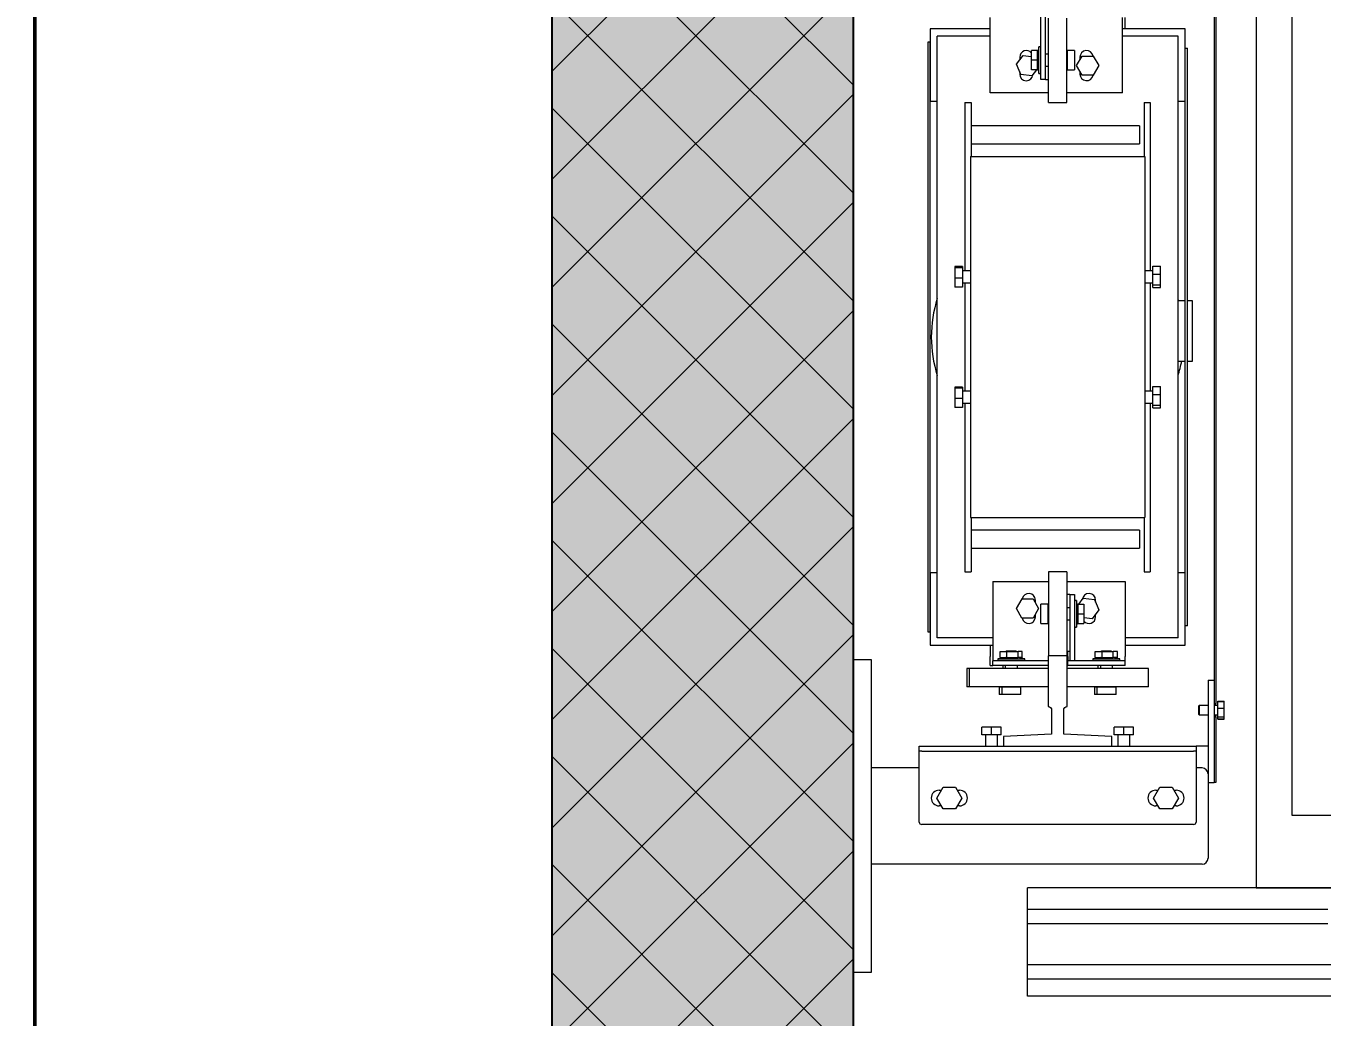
# Model space of a CAD drawing. Header units: millimetres. Extents: x -5 to 111, y -3 to 86.
# Drawn here: x 17.943 to 19.02, y 18.313 to 19.136 of the extents above; entities that cross this region are included whole.
import ezdxf

# ---------------------------------------------------------------- set-up
doc = ezdxf.new("R2010")
doc.units = ezdxf.units.MM
for name, color, linetype, lineweight in [('A1------D-', 9, 'Continuous', 18), ('A1------J-', 10, 'Continuous', 50), ('A1E6----E-', 3, 'Continuous', 25), ('A1E6----H-', 5, 'Continuous', 18), ('A1I6----E-', 3, 'Continuous', 25), ('A1Z21---E-', 210, 'Continuous', 18)]:
    doc.layers.add(name, color=color, linetype=linetype, lineweight=lineweight)
doc.layers.add('A1------H-', color=8, linetype='Continuous')
doc.styles.add('ARIAL', font='ARIAL.TTF')
doc.dimstyles.new('MST1_50m', dxfattribs={"dimtxt": 0.125, "dimasz": 0.05, "dimexe": 0.05, "dimexo": 0.1, "dimgap": 0.05, "dimtad": 1, "dimdec": 3, "dimzin": 9, "dimdsep": 46, "dimtxsty": 'ARIAL', "dimblk": 'ORIGIN', "dimcen": 0, "dimse1": 1, "dimse2": 1, "dimclrd": 256, "dimclre": 256, "dimclrt": 256, "dimadec": 0, "dimazin": 0, "dimtfac": 1, "dimtdec": 3, "dimtix": 1, "dimtmove": 0, "dimatfit": 3, "dimldrblk": 'ORIGIN', "dimfxl": 0, "dimlwd": -1, "dimlwe": -1, "dimarcsym": 0})

# ---------------------------------------------------------------- blocks, each defined once
blk = doc.blocks.new('Gruppe-449')
at = {"layer": 'A1I6----E-', "linetype": 'Continuous', "lineweight": 9}
for p, q in [((-30.4754, -24.1236), (-32.0254, -24.1236)), ((-32.0254, -24.1286), (-32.0254, -24.1236)), ((-32.0254, -24.1303), (-32.0254, -24.1286)), ((-32.0254, -24.1416), (-32.0254, -24.1303)), ((-31.7759, -24.1416), (-32.0254, -24.1416)), ((-32.0254, -24.1536), (-32.0254, -24.1416)), ((-32.0254, -24.1876), (-32.0254, -24.1536)), ((-31.7759, -24.1536), (-32.0254, -24.1536)), ((-31.5264, -24.1876), (-32.0254, -24.1876)), ((-32.0254, -24.1996), (-32.0254, -24.1876)), ((-31.5264, -24.1996), (-32.0254, -24.1996)), ((-32.0254, -24.2136), (-32.0254, -24.1996)), ((-30.4754, -24.2136), (-32.0254, -24.2136))]:
    blk.add_line(p, q, dxfattribs=at)
blk = doc.blocks.new('Gruppe-456')
at = {"layer": 'A1I6----E-', "linetype": 'Continuous', "lineweight": 9}
for p, q in [((-32.0564, -23.4631), (-32.0564, -23.4007)), ((-32.0144, -23.4521), (-32.0144, -23.3971)), ((-32.0104, -23.4521), (-32.0104, -23.3971)), ((-32.0079, -23.4711), (-32.0079, -23.4011)), ((-31.9929, -23.4711), (-31.9929, -23.4011)), ((-31.9464, -23.4631), (-31.9464, -23.4007)), ((-31.9444, -23.4101), (-31.9444, -23.4007)), ((-31.8704, -23.3961), (-31.8704, -23.9706)), ((-31.8689, -23.3961), (-31.8689, -23.9706)), ((-32.0564, -23.4101), (-32.1064, -23.4101)), ((-32.1064, -23.4101), (-32.1064, -23.4701)), ((-31.8944, -23.4101), (-31.9464, -23.4101)), ((-31.8944, -23.4701), (-31.8944, -23.4101)), ((-32.1064, -23.4211), (-32.1084, -23.4211)), ((-32.1084, -23.4211), (-32.1084, -23.9111)), ((-32.1064, -23.9111), (-32.1064, -23.4211)), ((-32.1004, -23.9161), (-32.1004, -23.4161)), ((-32.0564, -23.4161), (-32.1004, -23.4161)), ((-32.0161, -23.425), (-32.0172, -23.431)), ((-32.0144, -23.425), (-32.0161, -23.425)), ((-32.0161, -23.4472), (-32.0161, -23.425)), ((-31.9004, -23.4161), (-31.9464, -23.4161)), ((-31.9004, -23.9161), (-31.9004, -23.4161)), ((-32.0346, -23.4395), (-32.0291, -23.4321)), ((-32.0319, -23.4336), (-32.0319, -23.4359)), ((-32.0291, -23.4321), (-32.0224, -23.4329)), ((-32.0222, -23.4317), (-32.0224, -23.4319)), ((-32.0224, -23.4319), (-32.0224, -23.4403)), ((-32.0172, -23.4281), (-32.0222, -23.4281)), ((-32.0222, -23.4361), (-32.0222, -23.4281)), ((-32.0172, -23.4361), (-32.0222, -23.4361)), ((-32.0222, -23.4441), (-32.0222, -23.4361)), ((-32.0172, -23.4361), (-32.0172, -23.4281)), ((-32.0172, -23.4441), (-32.0172, -23.4361)), ((-32.0079, -23.4311), (-32.0104, -23.4311)), ((-31.9924, -23.4311), (-31.9929, -23.4311)), ((-31.9864, -23.4281), (-31.9924, -23.4281)), ((-31.9924, -23.4281), (-31.9924, -23.4441)), ((-31.9864, -23.4281), (-31.9864, -23.4441)), ((-31.9847, -23.4406), (-31.98, -23.4326)), ((-31.9819, -23.4336), (-31.9819, -23.4359)), ((-31.98, -23.4326), (-31.9708, -23.4326)), ((-31.9708, -23.4326), (-31.9662, -23.4406)), ((-31.8944, -23.9061), (-31.8944, -23.4261)), ((-31.8944, -23.4261), (-31.8924, -23.4261)), ((-31.8924, -23.9061), (-31.8924, -23.4261)), ((-32.0309, -23.448), (-32.0346, -23.4395)), ((-32.0319, -23.4457), (-32.0319, -23.4476)), ((-32.0224, -23.4403), (-32.0222, -23.4405)), ((-32.0172, -23.4441), (-32.0222, -23.4441)), ((-32.0181, -23.4441), (-32.0218, -23.4491)), ((-32.0172, -23.4412), (-32.0161, -23.4472)), ((-32.0169, -23.4426), (-32.0172, -23.4429)), ((-32.0161, -23.4472), (-32.0144, -23.4472)), ((-32.0104, -23.4411), (-32.0079, -23.4411)), ((-31.9929, -23.4411), (-31.9924, -23.4411)), ((-31.9924, -23.4441), (-31.9864, -23.4441)), ((-31.9801, -23.4486), (-31.9847, -23.4406)), ((-31.9819, -23.4453), (-31.9819, -23.4476)), ((-31.9662, -23.4406), (-31.9708, -23.4486)), ((-32.0218, -23.4491), (-32.0309, -23.448)), ((-32.0104, -23.4521), (-32.0144, -23.4521)), ((-32.0104, -23.4521), (-32.0079, -23.4521)), ((-31.9708, -23.4486), (-31.9801, -23.4486)), ((-32.0079, -23.4631), (-32.0564, -23.4631)), ((-31.9464, -23.4631), (-31.9929, -23.4631)), ((-32.1064, -23.4701), (-32.1004, -23.4701)), ((-32.0774, -23.4711), (-32.0774, -23.6111)), ((-32.0774, -23.4711), (-32.0724, -23.4711)), ((-32.0724, -23.4711), (-32.0724, -23.5161)), ((-32.0079, -23.4711), (-31.9929, -23.4711)), ((-31.9284, -23.4711), (-31.9284, -23.5161)), ((-31.9284, -23.4711), (-31.9234, -23.4711)), ((-31.9234, -23.4711), (-31.9234, -23.6111)), ((-31.9004, -23.4701), (-31.8944, -23.4701)), ((-31.9324, -23.4906), (-32.0724, -23.4906)), ((-31.9324, -23.4906), (-31.9324, -23.4999)), ((-31.9324, -23.4999), (-31.9324, -23.5056)), ((-32.0724, -23.5056), (-31.9324, -23.5056)), ((-32.0729, -23.5161), (-32.0729, -23.8161)), ((-32.0729, -23.5161), (-32.0684, -23.5161)), ((-32.0684, -23.5161), (-31.9325, -23.5161)), ((-31.9325, -23.5161), (-31.9279, -23.5161)), ((-31.9279, -23.5161), (-31.9279, -23.8161)), ((-32.0794, -23.6076), (-32.0858, -23.6076)), ((-32.0858, -23.6076), (-32.0858, -23.6087)), ((-32.0794, -23.6087), (-32.0858, -23.6087)), ((-32.0858, -23.6087), (-32.0858, -23.6171)), ((-32.0794, -23.6076), (-32.0794, -23.6087)), ((-32.0794, -23.6087), (-32.0794, -23.6171)), ((-31.9214, -23.6072), (-31.915, -23.6072)), ((-31.9214, -23.6138), (-31.9214, -23.6072)), ((-31.915, -23.6138), (-31.915, -23.6072)), ((-32.0794, -23.6171), (-32.0858, -23.6171)), ((-32.0858, -23.6171), (-32.0858, -23.6246)), ((-32.0729, -23.6111), (-32.0794, -23.6111)), ((-32.0794, -23.6171), (-32.0794, -23.6246)), ((-31.9214, -23.6111), (-31.9279, -23.6111)), ((-31.9214, -23.6138), (-31.915, -23.6138)), ((-31.9214, -23.6227), (-31.9214, -23.6138)), ((-31.915, -23.6227), (-31.915, -23.6138)), ((-32.0794, -23.6246), (-32.0858, -23.6246)), ((-32.0794, -23.6211), (-32.0729, -23.6211)), ((-32.0774, -23.6211), (-32.0774, -23.7111)), ((-31.9279, -23.6211), (-31.9214, -23.6211)), ((-31.9234, -23.6211), (-31.9234, -23.7111)), ((-31.9214, -23.6227), (-31.915, -23.6227)), ((-31.9214, -23.625), (-31.9214, -23.6227)), ((-31.9214, -23.625), (-31.915, -23.625)), ((-31.915, -23.625), (-31.915, -23.6227)), ((-31.8944, -23.6361), (-31.9004, -23.6361)), ((-31.8884, -23.6361), (-31.8924, -23.6361)), ((-31.8884, -23.6861), (-31.8884, -23.6361)), ((-31.9004, -23.6861), (-31.8944, -23.6861)), ((-31.8924, -23.6861), (-31.8884, -23.6861)), ((-32.0794, -23.7076), (-32.0858, -23.7076)), ((-32.0858, -23.7076), (-32.0858, -23.7087)), ((-32.0794, -23.7087), (-32.0858, -23.7087)), ((-32.0858, -23.7087), (-32.0858, -23.7171)), ((-32.0794, -23.7076), (-32.0794, -23.7087)), ((-32.0794, -23.7087), (-32.0794, -23.7171)), ((-32.0729, -23.7111), (-32.0794, -23.7111)), ((-31.9214, -23.7111), (-31.9279, -23.7111)), ((-31.9214, -23.7072), (-31.915, -23.7072)), ((-31.9214, -23.7138), (-31.9214, -23.7072)), ((-31.9214, -23.7138), (-31.915, -23.7138)), ((-31.9214, -23.7227), (-31.9214, -23.7138)), ((-31.915, -23.7138), (-31.915, -23.7072)), ((-31.915, -23.7227), (-31.915, -23.7138)), ((-32.0794, -23.7171), (-32.0858, -23.7171)), ((-32.0858, -23.7171), (-32.0858, -23.7246)), ((-32.0794, -23.7246), (-32.0858, -23.7246)), ((-32.0794, -23.7171), (-32.0794, -23.7246)), ((-32.0794, -23.7211), (-32.0729, -23.7211)), ((-32.0774, -23.7211), (-32.0774, -23.8611)), ((-31.9279, -23.7211), (-31.9214, -23.7211)), ((-31.9234, -23.7211), (-31.9234, -23.8611)), ((-31.9214, -23.7227), (-31.915, -23.7227)), ((-31.9214, -23.725), (-31.9214, -23.7227)), ((-31.9214, -23.725), (-31.915, -23.725)), ((-31.915, -23.725), (-31.915, -23.7227)), ((-32.0729, -23.8161), (-32.0684, -23.8161)), ((-32.0724, -23.8161), (-32.0724, -23.8611)), ((-32.0684, -23.8161), (-31.9325, -23.8161)), ((-31.9325, -23.8161), (-31.9279, -23.8161)), ((-31.9284, -23.8161), (-31.9284, -23.8611)), ((-31.9324, -23.8266), (-32.0724, -23.8266)), ((-31.9324, -23.8266), (-31.9324, -23.8416)), ((-32.0724, -23.8416), (-31.9324, -23.8416)), ((-32.1064, -23.8621), (-32.1064, -23.9221)), ((-32.1004, -23.8621), (-32.1064, -23.8621)), ((-32.0774, -23.8611), (-32.0724, -23.8611)), ((-31.9929, -23.8611), (-32.0079, -23.8611)), ((-32.0079, -23.8611), (-32.0079, -23.9311)), ((-31.9929, -23.8611), (-31.9929, -23.9311)), ((-31.9284, -23.8611), (-31.9234, -23.8611)), ((-31.8944, -23.8621), (-31.9004, -23.8621)), ((-31.8944, -23.9221), (-31.8944, -23.8621)), ((-32.0544, -23.8691), (-32.0544, -23.9315)), ((-32.0544, -23.8691), (-32.0079, -23.8691)), ((-31.9929, -23.8691), (-31.9444, -23.8691)), ((-31.9444, -23.8691), (-31.9444, -23.9315)), ((-32.0347, -23.8916), (-32.03, -23.8836)), ((-32.03, -23.8836), (-32.0208, -23.8836)), ((-32.0208, -23.8836), (-32.0162, -23.8916)), ((-32.0189, -23.8869), (-32.0189, -23.8846)), ((-32.0084, -23.8881), (-32.0144, -23.8881)), ((-32.0144, -23.9041), (-32.0144, -23.8881)), ((-32.0084, -23.9041), (-32.0084, -23.8881)), ((-31.9904, -23.8801), (-31.9929, -23.8801)), ((-31.9904, -23.8801), (-31.9904, -23.9351)), ((-31.9904, -23.8801), (-31.9864, -23.8801)), ((-31.9864, -23.8801), (-31.9864, -23.9351)), ((-31.9848, -23.885), (-31.9864, -23.885)), ((-31.9837, -23.891), (-31.9848, -23.885)), ((-31.9848, -23.885), (-31.9848, -23.9072)), ((-31.9837, -23.8881), (-31.9837, -23.8961)), ((-31.9837, -23.8881), (-31.9787, -23.8881)), ((-31.9828, -23.8881), (-31.9791, -23.8831)), ((-31.9791, -23.8831), (-31.9699, -23.8842)), ((-31.9787, -23.8881), (-31.9787, -23.8961)), ((-31.9699, -23.8842), (-31.9663, -23.8927)), ((-31.9689, -23.8865), (-31.9689, -23.8846)), ((-32.0301, -23.8996), (-32.0347, -23.8916)), ((-32.0208, -23.8996), (-32.0301, -23.8996)), ((-32.0162, -23.8916), (-32.0208, -23.8996)), ((-32.0189, -23.8986), (-32.0189, -23.8963)), ((-32.0079, -23.8911), (-32.0084, -23.8911)), ((-31.9904, -23.8911), (-31.9929, -23.8911)), ((-31.9839, -23.8896), (-31.9837, -23.8893)), ((-31.9837, -23.8961), (-31.9787, -23.8961)), ((-31.9837, -23.8961), (-31.9837, -23.9041)), ((-31.9784, -23.8919), (-31.9787, -23.8917)), ((-31.9787, -23.8961), (-31.9787, -23.9041)), ((-31.9784, -23.9003), (-31.9784, -23.8919)), ((-31.9718, -23.9001), (-31.9784, -23.8993)), ((-31.9663, -23.8927), (-31.9718, -23.9001)), ((-31.9689, -23.8986), (-31.9689, -23.8963)), ((-32.0144, -23.9041), (-32.0084, -23.9041)), ((-32.0084, -23.9011), (-32.0079, -23.9011)), ((-31.9929, -23.9011), (-31.9904, -23.9011)), ((-31.9864, -23.9072), (-31.9848, -23.9072)), ((-31.9848, -23.9072), (-31.9837, -23.9012)), ((-31.9837, -23.9041), (-31.9787, -23.9041)), ((-31.9787, -23.9005), (-31.9784, -23.9003)), ((-31.8924, -23.9061), (-31.8944, -23.9061)), ((-32.1084, -23.9111), (-32.1064, -23.9111)), ((-32.0544, -23.9161), (-32.1004, -23.9161)), ((-31.9004, -23.9161), (-31.9444, -23.9161)), ((-32.1064, -23.9221), (-32.0544, -23.9221)), ((-32.0564, -23.9221), (-32.0564, -23.9315)), ((-32.0564, -23.9391), (-32.0564, -23.9315)), ((-32.0544, -23.9315), (-32.0544, -23.9351)), ((-32.0481, -23.9324), (-32.0481, -23.9274)), ((-32.0481, -23.9274), (-32.0425, -23.9274)), ((-32.0431, -23.9271), (-32.0434, -23.9274)), ((-32.0348, -23.9271), (-32.0431, -23.9271)), ((-32.0425, -23.9324), (-32.0425, -23.9274)), ((-32.0425, -23.9274), (-32.0333, -23.9274)), ((-32.0345, -23.9274), (-32.0348, -23.9271)), ((-32.0333, -23.9324), (-32.0333, -23.9274)), ((-32.0298, -23.9274), (-32.0333, -23.9274)), ((-32.0298, -23.9324), (-32.0298, -23.9274)), ((-31.9929, -23.9271), (-31.9904, -23.9271)), ((-31.9919, -23.9315), (-31.9919, -23.9271)), ((-31.9919, -23.9315), (-31.9919, -23.9351)), ((-31.9691, -23.9324), (-31.9691, -23.9274)), ((-31.9691, -23.9274), (-31.9635, -23.9274)), ((-31.9641, -23.9271), (-31.9644, -23.9274)), ((-31.9558, -23.9271), (-31.9641, -23.9271)), ((-31.9635, -23.9324), (-31.9635, -23.9274)), ((-31.9635, -23.9274), (-31.9543, -23.9274)), ((-31.9555, -23.9274), (-31.9558, -23.9271)), ((-31.9543, -23.9324), (-31.9543, -23.9274)), ((-31.9508, -23.9274), (-31.9543, -23.9274)), ((-31.9508, -23.9324), (-31.9508, -23.9274)), ((-31.9444, -23.9221), (-31.8944, -23.9221)), ((-31.9444, -23.9351), (-31.9444, -23.9315)), ((-32.1704, -23.9341), (-32.1554, -23.9341)), ((-32.1554, -23.9341), (-32.1554, -23.9391)), ((-32.1554, -23.9391), (-32.1554, -24.1891)), ((-32.0759, -23.9416), (-32.0759, -23.9566)), ((-32.0739, -23.9416), (-32.0759, -23.9416)), ((-32.0739, -23.9416), (-32.0739, -23.9566)), ((-32.0084, -23.9416), (-32.0739, -23.9416)), ((-32.0564, -23.9391), (-32.0544, -23.9391)), ((-32.0544, -23.9391), (-32.0544, -23.9351)), ((-32.0084, -23.9351), (-32.0544, -23.9351)), ((-32.0084, -23.9391), (-32.0544, -23.9391)), ((-32.044, -23.9324), (-32.0501, -23.9335)), ((-32.0501, -23.9335), (-32.0501, -23.9351)), ((-32.0501, -23.9335), (-32.0389, -23.9335)), ((-32.0481, -23.9324), (-32.0425, -23.9324)), ((-32.0459, -23.9391), (-32.0459, -23.9416)), ((-32.0439, -23.9391), (-32.0439, -23.9416)), ((-32.0425, -23.9324), (-32.0333, -23.9324)), ((-32.0389, -23.9335), (-32.0278, -23.9335)), ((-32.0339, -23.9416), (-32.0339, -23.9391)), ((-32.0278, -23.9335), (-32.0338, -23.9324)), ((-32.0298, -23.9324), (-32.0333, -23.9324)), ((-32.0278, -23.9351), (-32.0278, -23.9335)), ((-31.9924, -23.9391), (-31.9919, -23.9391)), ((-31.9249, -23.9416), (-31.9924, -23.9416)), ((-31.9919, -23.9391), (-31.9919, -23.9351)), ((-31.9904, -23.9351), (-31.9919, -23.9351)), ((-31.9444, -23.9391), (-31.9919, -23.9391)), ((-31.9864, -23.9351), (-31.9904, -23.9351)), ((-31.9444, -23.9351), (-31.9864, -23.9351)), ((-31.965, -23.9324), (-31.9711, -23.9335)), ((-31.9711, -23.9335), (-31.9711, -23.9351)), ((-31.9711, -23.9335), (-31.9599, -23.9335)), ((-31.9691, -23.9324), (-31.9635, -23.9324)), ((-31.9669, -23.9391), (-31.9669, -23.9416)), ((-31.9649, -23.9391), (-31.9649, -23.9416)), ((-31.9635, -23.9324), (-31.9543, -23.9324)), ((-31.9599, -23.9335), (-31.9488, -23.9335)), ((-31.9549, -23.9416), (-31.9549, -23.9391)), ((-31.9488, -23.9335), (-31.9548, -23.9324)), ((-31.9508, -23.9324), (-31.9543, -23.9324)), ((-31.9488, -23.9351), (-31.9488, -23.9335)), ((-31.9444, -23.9391), (-31.9444, -23.9351)), ((-31.9249, -23.9566), (-31.9249, -23.9416)), ((-31.8754, -23.9511), (-31.8754, -24.0291)), ((-31.8754, -23.9511), (-31.8704, -23.9511)), ((-31.8704, -23.9511), (-31.8704, -24.0361)), ((-32.0739, -23.9566), (-32.0759, -23.9566)), ((-32.0084, -23.9566), (-32.0739, -23.9566)), ((-32.0489, -23.9571), (-32.0489, -23.9631)), ((-32.0469, -23.9571), (-32.0489, -23.9571)), ((-32.0469, -23.9631), (-32.0489, -23.9631)), ((-32.0469, -23.9571), (-32.0469, -23.9631)), ((-32.0312, -23.9571), (-32.0469, -23.9571)), ((-32.0312, -23.9631), (-32.0469, -23.9631)), ((-32.0459, -23.9566), (-32.0459, -23.9571)), ((-32.0439, -23.9566), (-32.0439, -23.9571)), ((-32.0339, -23.9571), (-32.0339, -23.9566)), ((-32.0309, -23.9571), (-32.0312, -23.9571)), ((-32.0309, -23.9631), (-32.0312, -23.9631)), ((-32.0309, -23.9631), (-32.0309, -23.9571)), ((-31.9249, -23.9566), (-31.9924, -23.9566)), ((-31.9699, -23.9571), (-31.9699, -23.9631)), ((-31.9679, -23.9571), (-31.9699, -23.9571)), ((-31.9679, -23.9631), (-31.9699, -23.9631)), ((-31.9679, -23.9571), (-31.9679, -23.9631)), ((-31.9519, -23.9571), (-31.9679, -23.9571)), ((-31.9519, -23.9631), (-31.9679, -23.9631)), ((-31.9669, -23.9566), (-31.9669, -23.9571)), ((-31.9649, -23.9566), (-31.9649, -23.9571)), ((-31.9549, -23.9571), (-31.9549, -23.9566)), ((-31.9519, -23.9631), (-31.9519, -23.9571)), ((-31.8827, -23.9721), (-31.8833, -23.9728)), ((-31.8833, -23.9728), (-31.8833, -23.9771)), ((-31.8754, -23.9721), (-31.8827, -23.9721)), ((-31.8827, -23.9721), (-31.8827, -23.9773)), ((-31.8704, -23.9706), (-31.8689, -23.9706)), ((-31.8673, -23.9721), (-31.8704, -23.9721)), ((-31.8689, -23.9721), (-31.8689, -23.9706)), ((-31.8673, -23.9686), (-31.862, -23.9686)), ((-31.8673, -23.9689), (-31.8673, -23.9686)), ((-31.8673, -23.9744), (-31.8673, -23.9689)), ((-31.8673, -23.9689), (-31.862, -23.9689)), ((-31.8673, -23.9744), (-31.862, -23.9744)), ((-31.8673, -23.9816), (-31.8673, -23.9744)), ((-31.862, -23.9689), (-31.862, -23.9686)), ((-31.862, -23.9744), (-31.862, -23.9689)), ((-31.862, -23.9816), (-31.862, -23.9744)), ((-31.8833, -23.9771), (-31.8833, -23.9794)), ((-31.8833, -23.9794), (-31.8827, -23.9801)), ((-31.8827, -23.9773), (-31.8827, -23.9801)), ((-31.8827, -23.9801), (-31.8754, -23.9801)), ((-31.8704, -23.9801), (-31.8673, -23.9801)), ((-31.8704, -23.9816), (-31.8704, -24.0361)), ((-31.8704, -23.9816), (-31.8689, -23.9816)), ((-31.8689, -23.9816), (-31.8689, -23.9801)), ((-31.8689, -23.9816), (-31.8689, -24.0361)), ((-31.8673, -23.9816), (-31.862, -23.9816)), ((-31.8673, -23.9833), (-31.8673, -23.9816)), ((-31.8673, -23.9833), (-31.862, -23.9833)), ((-31.8673, -23.9836), (-31.8673, -23.9833)), ((-31.8673, -23.9836), (-31.862, -23.9836)), ((-31.862, -23.9833), (-31.862, -23.9816)), ((-31.862, -23.9836), (-31.862, -23.9833)), ((-32.0634, -23.9966), (-32.0634, -23.9902)), ((-32.0554, -23.9902), (-32.0634, -23.9902)), ((-32.0474, -23.9902), (-32.0554, -23.9902)), ((-32.0554, -23.9966), (-32.0554, -23.9902)), ((-32.0474, -23.9966), (-32.0474, -23.9902)), ((-31.9534, -23.9966), (-31.9534, -23.9902)), ((-31.9454, -23.9902), (-31.9534, -23.9902)), ((-31.9374, -23.9902), (-31.9454, -23.9902)), ((-31.9454, -23.9966), (-31.9454, -23.9902)), ((-31.9374, -23.9966), (-31.9374, -23.9902)), ((-32.1154, -24.0101), (-32.1154, -24.0061)), ((-32.1154, -24.0061), (-32.1134, -24.0061)), ((-32.1134, -24.0061), (-32.0454, -24.0061)), ((-32.0554, -23.9966), (-32.0634, -23.9966)), ((-32.0604, -23.9966), (-32.0604, -24.0061)), ((-32.0474, -23.9966), (-32.0554, -23.9966)), ((-32.0504, -24.0061), (-32.0504, -23.9966)), ((-31.9554, -24.0061), (-31.8874, -24.0061)), ((-31.9454, -23.9966), (-31.9534, -23.9966)), ((-31.9504, -23.9966), (-31.9504, -24.0061)), ((-31.9374, -23.9966), (-31.9454, -23.9966)), ((-31.9404, -24.0061), (-31.9404, -23.9966)), ((-31.8874, -24.0061), (-31.8854, -24.0061)), ((-31.8754, -24.0061), (-31.8854, -24.0061)), ((-31.8854, -24.0061), (-31.8854, -24.0101)), ((-32.1134, -24.0101), (-32.1154, -24.0101)), ((-32.1154, -24.0139), (-32.1154, -24.0101)), ((-32.1154, -24.0691), (-32.1154, -24.0139)), ((-32.1134, -24.0101), (-31.8874, -24.0101)), ((-31.8854, -24.0101), (-31.8874, -24.0101)), ((-31.8854, -24.0101), (-31.8854, -24.0139)), ((-31.8854, -24.0139), (-31.8854, -24.0691)), ((-32.1154, -24.0241), (-32.1552, -24.0241)), ((-31.8804, -24.0241), (-31.8854, -24.0241)), ((-31.8754, -24.0291), (-31.8754, -24.0991)), ((-31.8754, -24.0361), (-31.8704, -24.0361)), ((-31.8689, -24.0361), (-31.8704, -24.0361)), ((-32.1008, -24.0491), (-32.0956, -24.0401)), ((-32.0956, -24.0581), (-32.1008, -24.0491)), ((-32.0989, -24.0426), (-32.0971, -24.0426)), ((-32.0972, -24.0426), (-32.0972, -24.0428)), ((-32.0956, -24.0401), (-32.0852, -24.0401)), ((-32.0852, -24.0401), (-32.0801, -24.0491)), ((-32.0801, -24.0491), (-32.0852, -24.0581)), ((-32.0838, -24.0426), (-32.0819, -24.0426)), ((-32.0837, -24.0428), (-32.0837, -24.0426)), ((-31.9208, -24.0491), (-31.9156, -24.0401)), ((-31.9156, -24.0581), (-31.9208, -24.0491)), ((-31.9189, -24.0426), (-31.9171, -24.0426)), ((-31.9172, -24.0426), (-31.9172, -24.0428)), ((-31.9156, -24.0401), (-31.9052, -24.0401)), ((-31.9052, -24.0401), (-31.9001, -24.0491)), ((-31.9001, -24.0491), (-31.9052, -24.0581)), ((-31.9038, -24.0426), (-31.9019, -24.0426)), ((-31.9037, -24.0428), (-31.9037, -24.0426)), ((-32.0971, -24.0556), (-32.0989, -24.0556)), ((-32.0972, -24.0554), (-32.0972, -24.0556)), ((-32.0852, -24.0581), (-32.0956, -24.0581)), ((-32.0819, -24.0556), (-32.0838, -24.0556)), ((-32.0837, -24.0556), (-32.0837, -24.0554)), ((-31.9171, -24.0556), (-31.9189, -24.0556)), ((-31.9172, -24.0554), (-31.9172, -24.0556)), ((-31.9052, -24.0581), (-31.9156, -24.0581)), ((-31.9019, -24.0556), (-31.9038, -24.0556)), ((-31.9037, -24.0556), (-31.9037, -24.0554)), ((-31.8874, -24.0711), (-32.1134, -24.0711)), ((-31.8804, -24.1041), (-32.1552, -24.1041)), ((-32.1554, -24.1891), (-32.1554, -24.1941)), ((-32.1554, -24.1941), (-32.1704, -24.1941))]:
    blk.add_line(p, q, dxfattribs=at)
blk.add_lwpolyline([(-31.8998, -23.6361), (-31.8999, -23.636), (-31.9004, -23.6341)], dxfattribs=at)
at = {"layer": 'A1I6----E-', "linetype": 'Continuous', "lineweight": 9, "flags": 128}
blk.add_lwpolyline([(-32.0454, -24.0061), (-31.9554, -24.0061), (-31.9554, -23.9981), (-31.9954, -23.9961), (-31.9954, -23.9761, -0.414214), (-31.9924, -23.9731), (-31.9924, -23.9311), (-32.0084, -23.9311), (-32.0084, -23.9731, -0.414214), (-32.0054, -23.9761), (-32.0054, -23.9961), (-32.0454, -23.9981)], format="xyb", close=True, dxfattribs=at)
at = {"layer": 'A1I6----E-', "linetype": 'Continuous', "lineweight": 9}
for centre, radius, start, end in [((-32.0264, -23.4336), 0.0055, 39.4006, 180), ((-31.9764, -23.4336), 0.0055, 10.3936, 180), ((-32.0264, -23.4476), 0.0055, 180, 356.037), ((-31.9764, -23.4476), 0.0055, 180, 349.442), ((-32.0004, -23.6661), 0.105, 162.2472, 197.7528), ((-32.0004, -23.6661), 0.105, 342.2472, 349.0194), ((-32.0244, -23.8846), 0.0055, 0, 169.442), ((-31.9744, -23.8846), 0.0055, 0, 176.037), ((-32.0244, -23.8986), 0.0055, 190.3936, 0), ((-31.9744, -23.8986), 0.0055, 219.4006, 0), ((-32.1552, -24.0243), 0.0002, 90, 180), ((-31.8804, -24.0291), 0.005, 0, 90), ((-32.0989, -24.0491), 0.0065, 90, 270), ((-32.0819, -24.0491), 0.0065, 270, 90), ((-31.9189, -24.0491), 0.0065, 90, 270), ((-31.9019, -24.0491), 0.0065, 270, 90), ((-32.1134, -24.0691), 0.002, 180, 270), ((-31.8874, -24.0691), 0.002, 270, 0), ((-32.1552, -24.1039), 0.0002, 180, 270), ((-31.8804, -24.0991), 0.005, 270, 0)]:
    blk.add_arc(centre, radius, start, end, dxfattribs=at)
blk = doc.blocks.new('Gruppe-465')
at = {"layer": 'A1I6----E-', "linetype": 'Continuous', "lineweight": 9}
blk.add_lwpolyline([(-31.7504, -24.0636), (-31.8054, -24.0636), (-31.8054, -22.1886), (-31.7504, -22.1886), (-31.7504, -22.1286), (-31.8354, -22.1286), (-31.8354, -24.1236), (-31.7504, -24.1236)], close=True, dxfattribs=at)
blk = doc.blocks.new('Gruppe-466')
at = {"layer": 'A1I6----E-'}
for name in ['Gruppe-465', 'Gruppe-456', 'Gruppe-449']:
    blk.add_blockref(name, (0, 0), dxfattribs=at)
blk = doc.blocks.new('_Origin')
at = {"color": 0, "linetype": 'ByBlock', "lineweight": -2}
blk.add_line((0, 0), (-1, 0), dxfattribs=at)
for points in [[(0, 0), (0, 1)], [(0, 0), (0, -1)]]:
    blk.add_lwpolyline(points)
blk.add_circle((0, 0), 0.5, dxfattribs=at)
blk = doc.blocks.new('*D224')
at = {"layer": 'A1------D-', "transparency": 16777216}
blk.add_line((5.295, 4.0007), (84.625, 4.0007), dxfattribs=at)
at = {"layer": 'Defpoints', "color": 0, "transparency": 16777216}
for p in [(84.675, 18.775), (5.245, 8.158), (84.675, 4.0007)]:
    blk.add_point(p, dxfattribs=at)
at = {"layer": 'A1------D-', "transparency": 16777216, "xscale": 0.05, "yscale": 0.05, "zscale": 0.05, "rotation": 180}
blk.add_blockref('_Origin', (5.245, 4.0007), dxfattribs=at)
at = {"layer": 'A1------D-', "transparency": 16777216, "xscale": 0.05, "yscale": 0.05, "zscale": 0.05}
blk.add_blockref('_Origin', (84.675, 4.0007), dxfattribs=at)
at = {"layer": 'A1------D-', "transparency": 16777216, "insert": (44.96, 4.1146), "char_height": 0.125, "attachment_point": 5, "style": 'ARIAL'}
blk.add_mtext('79.43', dxfattribs=at)
blk = doc.blocks.new('2011.DM.04.020V', base_point=(22.6, 18.185))
at = {"layer": 'A1Z21---E-'}
blk.add_lwpolyline([(22.6, 18.185), (18.63, 18.185), (18.63, 20.65), (22.3875, 20.65), (22.6, 20.65)], close=True, dxfattribs=at)
at = {"layer": 'A1Z21---E-', "style": 'ARIAL', "flags": 1}
blk.add_attdef('C_NUMBER', (22.6, 18.185), '', height=10, dxfattribs=at)
blk = doc.blocks.new('2011.DM.04.025V', base_point=(44.845, 13.53))
at = {"layer": 'A1Z21---E-'}
blk.add_lwpolyline([(16.9762, 20.4745), (18.38, 20.4745), (18.38, 18.08), (18.435, 18.08), (18.435, 15.635)], dxfattribs=at)
at = {"layer": 'A1Z21---E-', "style": 'ARIAL', "flags": 1}
blk.add_attdef('C_NUMBER', (44.845, 13.53), '', height=10, dxfattribs=at)

msp = doc.modelspace()

# ---------------------------------------------------------------- hatches: boundary and pattern name
at = {"layer": 'A1------H-'}
msp.add_hatch(color=256, dxfattribs=at).paths.add_polyline_path([(18.38, 21.125), (18.63, 21.125), (18.63, 18.08), (18.38, 18.08)])
at = {"layer": 'A1E6----H-'}
h = msp.add_hatch(dxfattribs=at)
h.set_pattern_fill('ANSI37', color=256, scale=0.02, style=0)
h.paths.add_polyline_path([(18.38, 18.08), (18.38, 21.125), (18.63, 21.125), (18.63, 18.08)])

# ---------------------------------------------------------------- linework, layer by layer
at = {"layer": 'A1------J-', "flags": 128}
msp.add_lwpolyline([(25.188, 40.2), (25.188, 26.04), (17.95, 26.04), (17.95, 2.5), (17.29, 2.5)], dxfattribs=at)
at = {"layer": 'A1E6----E-', "flags": 128}
msp.add_lwpolyline([(18.63, 21.125), (18.63, 18.08), (18.38, 18.08), (18.38, 21.125)], close=True, dxfattribs=at)

# ---------------------------------------------------------------- block references
at = {"layer": 'A1I6----E-'}
msp.add_blockref('Gruppe-466', (50.8004, 42.5436), dxfattribs=at)
at = {"layer": 'A1Z21---E-'}
for name, p in [('2011.DM.04.025V', (44.845, 13.53)), ('2011.DM.04.020V', (22.6, 18.185))]:
    msp.add_blockref(name, p, dxfattribs=at)

# ---------------------------------------------------------------- dimensions: what is measured, and where the dimension line sits
at = {"layer": 'A1------D-'}
dim = msp.add_linear_dim(base=(84.675, 4.0007), p1=(5.245, 8.158), p2=(84.675, 18.775), dimstyle='MST1_50m', dxfattribs=at)
dim.commit()
dim.dimension.update_dxf_attribs({"geometry": '*D224', "text_midpoint": (44.96, 4.1146)})

doc.saveas('drawing.dxf')
